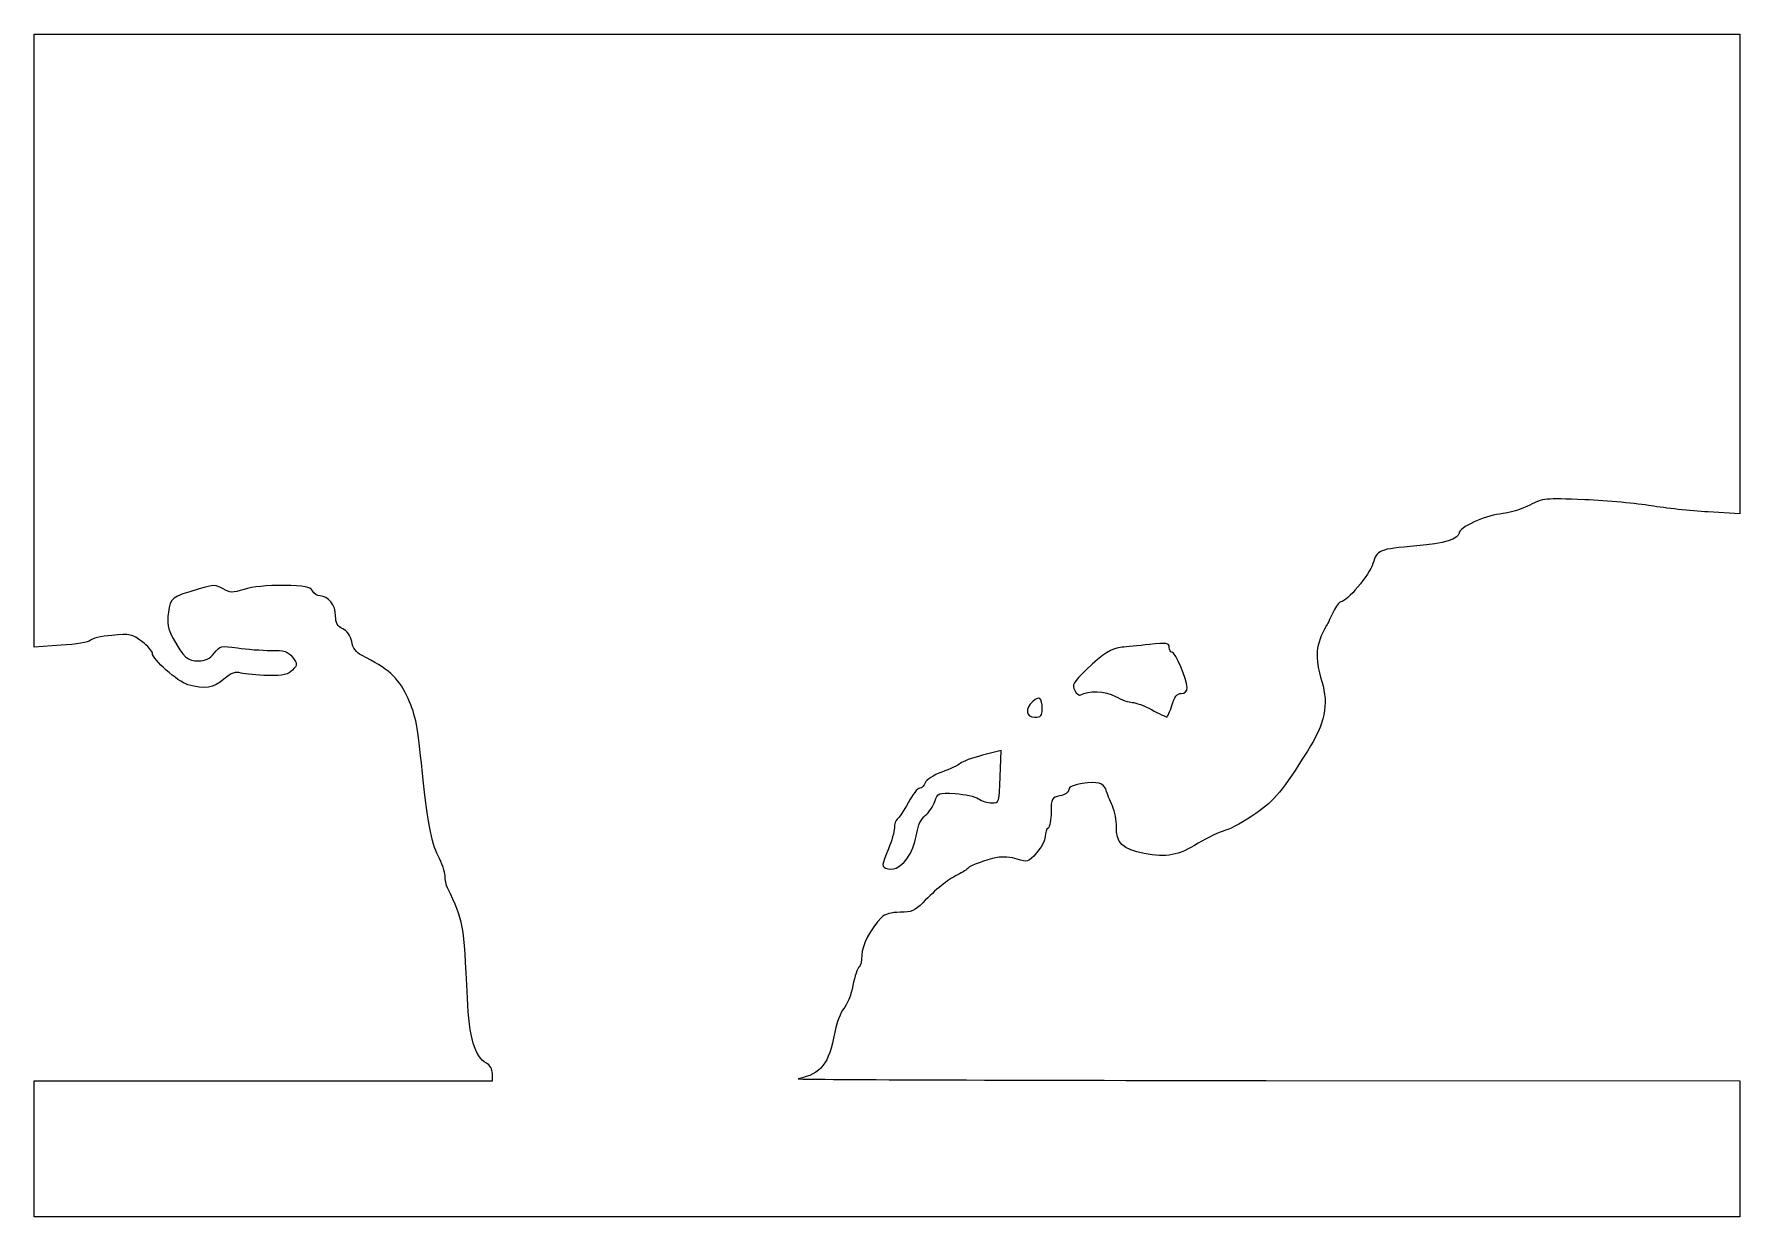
# Model space of a CAD drawing. Extents: x 42 to 504, y 496 to 816.
import ezdxf

# ---------------------------------------------------------------- set-up
doc = ezdxf.new("R2010")
doc.units = 0
doc.layers.add('Layer_1', color=7, linetype='CONTINUOUS')

msp = doc.modelspace()

# ---------------------------------------------------------------- linework, layer by layer
at = {"layer": 'Layer_1', "color": 7}
for points in [[(49.670962, 650.832892), (42.34525, 650.358276), (42.34525, 733.2767), (42.34525, 816.195116), (273.145248, 816.195116), (503.945248, 816.195116), (503.945248, 751.2955), (503.945248, 686.395884), (495.345248, 686.913124)], [(315.145248, 633.661772), (315.145248, 633.661772)], [(350.250728, 634.595108), (350.250728, 634.595108)], [(303.782144, 615.279156), (304.019048, 622.349756), (298.982144, 621.072436)], [(279.16512, 594.020108), (279.16512, 594.020108)], [(42.34525, 514.595108), (42.34525, 532.995108), (104.345248, 532.995108), (166.345248, 532.995108), (166.345248, 534.966964)], [(375.745248, 533.087908), (503.945248, 532.995108), (503.945248, 514.595108), (503.945248, 496.195108), (273.145248, 496.195108), (42.34525, 496.195108), (42.34525, 514.595108), (42.34525, 514.595108)]]:
    msp.add_lwpolyline(points, dxfattribs=at)
for points in [[(447.145248, 688.77474), (445.165248, 687.720636), (441.460336, 686.614092), (438.912112, 686.315756)], [(461.945248, 690.205988), (451.188712, 690.672092), (450.602704, 690.615428), (447.145248, 688.77474)], [(479.945248, 688.575532), (476.205248, 689.205364), (468.105248, 689.939076), (461.945248, 690.205988)], [(495.345248, 686.913124), (490.615248, 687.197612), (483.685248, 687.945692), (479.945248, 688.575532)], [(438.912112, 686.315756), (434.61872, 685.813124), (427.945248, 682.686428), (427.945248, 681.177516)], [(427.945248, 681.177516), (427.945248, 679.619084), (423.801584, 678.370236), (416.537072, 677.73922)], [(416.537072, 677.73922), (406.149752, 676.836972), (405.754192, 676.678148), (404.641032, 672.962756)], [(404.641032, 672.962756), (403.731504, 669.927004), (397.59904, 662.595108), (395.96944, 662.595108)], [(87.027224, 666.11282), (79.322874, 663.81658), (79.304322, 663.802428), (78.69789, 659.758476)], [(93.475904, 666.10882), (91.491216, 667.281204), (90.94948, 667.281516), (87.027224, 666.11282)], [(99.193928, 665.978596), (96.033056, 664.955324), (95.404384, 664.969628), (93.475904, 666.10882)], [(109.8196, 667.029388), (105.579608, 667.088668), (101.3224, 666.66766), (99.193928, 665.978596)], [(117.659352, 665.562812), (117.034544, 666.679276), (115.594448, 666.948676), (109.8196, 667.029388)], [(119.722008, 664.195108), (119.00852, 664.195108), (118.08032, 664.81058), (117.659352, 665.562812)], [(123.945248, 658.853972), (123.945248, 661.702764), (121.974552, 664.195108), (119.722008, 664.195108)], [(395.96944, 662.595108), (395.527944, 662.595108), (394.629128, 661.425116), (393.972064, 659.995108)], [(78.69789, 659.758476), (78.240138, 656.705956), (78.467322, 655.439676), (79.96137, 652.716092)], [(125.874232, 655.281908), (124.39164, 655.957428), (123.945248, 656.784044), (123.945248, 658.853972)], [(392.085672, 656.195108), (389.079968, 650.980964), (388.810648, 647.759188), (390.816, 641.00642)], [(393.972064, 659.995108), (393.315008, 658.565116), (392.466128, 656.855108), (392.085672, 656.195108)], [(57.528562, 652.168108), (57.236026, 651.69478), (53.700106, 651.093932), (49.670962, 650.832892)], [(63.378626, 653.525332), (60.453626, 653.252204), (57.821098, 652.641452), (57.528562, 652.168108)], [(71.521034, 651.86782), (68.903362, 653.86442), (68.307874, 653.985636), (63.378626, 653.525332)], [(74.34525, 648.720972), (74.34525, 649.266956), (73.074346, 650.683044), (71.521034, 651.86782)], [(79.96137, 652.716092), (82.731304, 647.666612), (83.930104, 646.59542), (86.811176, 646.59542)], [(128.286344, 651.827764), (127.974896, 653.4879), (127.11776, 654.715316), (125.874232, 655.281908)], [(130.957352, 648.149236), (129.492552, 648.887892), (128.609792, 650.103636), (128.286344, 651.827764)], [(344.145248, 651.042228), (341.175248, 650.72766), (337.845248, 650.395628), (336.745248, 650.304348)], [(349.545248, 650.304636), (349.545248, 651.4445), (348.845584, 651.540068), (344.145248, 651.042228)], [(83.980568, 640.184988), (81.106736, 641.009188), (74.34525, 646.999228), (74.34525, 648.720972)], [(86.811176, 646.59542), (88.687176, 646.59542), (89.899488, 647.193396), (91.088808, 648.705372)], [(91.088808, 648.705372), (92.6744, 650.721116), (92.9538, 650.784716), (97.346872, 650.12982)], [(97.346872, 650.12982), (99.875976, 649.752796), (103.945984, 649.453308), (106.391336, 649.4643)], [(106.391336, 649.4643), (110.146584, 649.48118), (111.05972, 649.189588), (112.268072, 647.587636)], [(112.268072, 647.587636), (113.631368, 645.780276), (113.632776, 645.618124), (112.297992, 644.143204)], [(143.086376, 637.38538), (140.83156, 642.148148), (138.164872, 644.514684), (130.957352, 648.149236)], [(336.745248, 650.304348), (333.897048, 650.068036), (331.69684, 648.680284), (327.083512, 644.210308)], [(350.246736, 648.995108), (349.86092, 648.995108), (349.545248, 649.584404), (349.545248, 650.304636)], [(354.345248, 639.446804), (354.345248, 641.580428), (351.162568, 648.995108), (350.246736, 648.995108)], [(93.717408, 641.657772), (90.923472, 639.252084), (88.507552, 638.88666), (83.980568, 640.184988)], [(98.345248, 643.337524), (96.789352, 643.791004), (95.761736, 643.418004), (93.717408, 641.657772)], [(105.621256, 642.675164), (102.719448, 642.718684), (99.445248, 643.016916), (98.345248, 643.337524)], [(112.297992, 644.143204), (111.1654, 642.891708), (109.887288, 642.610684), (105.621256, 642.675164)], [(327.083512, 644.210308), (323.527776, 640.765052), (323.14616, 640.088228), (323.931728, 638.620364)], [(147.154728, 618.995116), (146.00028, 630.109076), (145.534608, 632.2141), (143.086376, 637.38538)], [(315.145248, 633.661772), (315.145248, 636.677204), (314.385736, 637.279732), (312.610168, 635.672868)], [(323.931728, 638.620364), (324.42332, 637.701828), (325.157728, 637.155612), (325.563744, 637.406548)], [(325.563744, 637.406548), (327.638448, 638.688788), (332.148696, 638.489172), (334.94312, 636.991452)], [(350.250728, 634.595108), (350.945432, 636.913804), (351.64128, 637.795108), (352.77736, 637.795108)], [(352.77736, 637.795108), (353.828272, 637.795108), (354.345248, 638.339724), (354.345248, 639.446804)], [(390.816, 641.00642), (392.701744, 634.656436), (391.69672, 629.788588), (386.936872, 622.217908)], [(312.610168, 635.672868), (310.422544, 633.693092), (310.709984, 631.395108), (313.145248, 631.395108)], [(313.145248, 631.395108), (314.807992, 631.395108), (315.145248, 631.777332), (315.145248, 633.661772)], [(334.94312, 636.991452), (336.581256, 636.113468), (338.646888, 635.384972), (339.5334, 635.37258)], [(339.5334, 635.37258), (340.41992, 635.36018), (342.765248, 634.487484), (344.745248, 633.433244)], [(344.745248, 633.433244), (346.725248, 632.378988), (348.558264, 631.48914), (348.818616, 631.455772)], [(348.818616, 631.455772), (349.078968, 631.422412), (349.723424, 632.835116), (350.250728, 634.595108)], [(151.682912, 593.875964), (149.848904, 597.341572), (148.79896, 603.165924), (147.154728, 618.995116)], [(292.98148, 618.888484), (292.4514, 618.389836), (290.203312, 617.329404), (287.985712, 616.531964)], [(298.982144, 621.072436), (296.211856, 620.369908), (293.511552, 619.387124), (292.98148, 618.888484)], [(386.936872, 622.217908), (380.15412, 611.429732), (378.095528, 608.944028), (372.978104, 605.363036)], [(287.985712, 616.531964), (285.689216, 615.706156), (283.75652, 614.460764), (283.495576, 613.638596)], [(301.523256, 608.201828), (303.514944, 608.208228), (303.5488, 608.314532), (303.782144, 615.279156)], [(332.421792, 611.61326), (331.809344, 613.586068), (330.1146, 614.062164), (325.935424, 613.43546)], [(282.01848, 612.195108), (281.458064, 612.195108), (280.025888, 610.406196), (278.835872, 608.219756)], [(283.495576, 613.638596), (283.243592, 612.844676), (282.578904, 612.195108), (282.01848, 612.195108)], [(286.084688, 608.609012), (286.865416, 610.946876), (286.976952, 610.989332), (291.601104, 610.708996)], [(291.601104, 610.708996), (294.196872, 610.551628), (297.036312, 609.921636), (297.910968, 609.308996)], [(319.945248, 610.075116), (317.677256, 609.621516), (317.545248, 609.383204), (317.545248, 605.742332)], [(322.345248, 611.7261), (322.345248, 611.064996), (321.300192, 610.3461), (319.945248, 610.075116)], [(325.935424, 613.43546), (323.56224, 613.07958), (322.345248, 612.50014), (322.345248, 611.7261)], [(334.126216, 607.395108), (333.43092, 608.935116), (332.663936, 610.833276), (332.421792, 611.61326)], [(278.835872, 608.219756), (277.645864, 606.033308), (276.328648, 604.03206), (275.908736, 603.77254)], [(281.215424, 599.984236), (281.539696, 602.14662), (282.392288, 603.94526), (283.509656, 604.824196)], [(283.509656, 604.824196), (284.487664, 605.593492), (285.646424, 607.29666), (286.084688, 608.609012)], [(297.910968, 609.308996), (298.785624, 608.696364), (300.411152, 608.19814), (301.523256, 608.201828)], [(317.545248, 605.742332), (317.545248, 603.6233), (317.185248, 601.667052), (316.745248, 601.395116)], [(335.21752, 601.745852), (335.312592, 603.31294), (334.821504, 605.855108), (334.126216, 607.395108)], [(372.978104, 605.363036), (369.990032, 603.272092), (366.285248, 601.217932), (364.745248, 600.79826)], [(275.145248, 601.41422), (275.145248, 600.376668), (274.425248, 597.848068), (273.545248, 595.795108)], [(275.908736, 603.77254), (275.488816, 603.51302), (275.145248, 602.451772), (275.145248, 601.41422)], [(316.745248, 601.395116), (316.305248, 601.12318), (315.945248, 600.086772), (315.945248, 599.091988)], [(342.729984, 594.51566), (337.005624, 595.55646), (334.961384, 597.523876), (335.21752, 601.745852)], [(364.745248, 600.79826), (363.205248, 600.37858), (359.88296, 598.789812), (357.362376, 597.267644)], [(273.545248, 595.795108), (271.5914, 591.236972), (271.575104, 590.796708), (273.345248, 590.393644)], [(279.16512, 594.020108), (280.00896, 595.4077), (280.9316, 598.091548), (281.215424, 599.984236)], [(315.945248, 599.091988), (315.945248, 598.097204), (314.890712, 596.102132), (313.601824, 594.658492)], [(357.362376, 597.267644), (351.805464, 593.911852), (348.97688, 593.379876), (342.729984, 594.51566)], [(153.545248, 588.4651), (153.545248, 589.50554), (152.707192, 591.940428), (151.682912, 593.875964)], [(273.345248, 590.393644), (275.417784, 589.921724), (277.438464, 591.180844), (279.16512, 594.020108)], [(302.94248, 593.408044), (299.797072, 592.786796), (295.693496, 591.28378), (295.145248, 590.552156)], [(308.399056, 592.977348), (306.826416, 593.496372), (304.370952, 593.69018), (302.94248, 593.408044)], [(313.601824, 594.658492), (311.36272, 592.150532), (311.13112, 592.075692), (308.399056, 592.977348)], [(154.219088, 585.184252), (153.848472, 585.948284), (153.545248, 587.424668), (153.545248, 588.4651)], [(292.252288, 588.741548), (289.37208, 587.266396), (286.403376, 584.881836), (282.857208, 581.195108)], [(295.145248, 590.552156), (294.925248, 590.258564), (293.623416, 589.443788), (292.252288, 588.741548)], [(159.587912, 555.395108), (158.647904, 575.868852), (158.594784, 576.163588), (154.219088, 585.184252)], [(271.665568, 577.195108), (268.7202, 574.162276), (266.345248, 569.614292), (266.345248, 567.006804)], [(276.69076, 578.595108), (274.251032, 578.595108), (272.570504, 578.126924), (271.665568, 577.195108)], [(282.857208, 581.195108), (280.749576, 579.00394), (279.779936, 578.595108), (276.69076, 578.595108)], [(265.599072, 563.82838), (265.188672, 563.57474), (264.432456, 561.303484), (263.918584, 558.781164)], [(266.345248, 567.006804), (266.345248, 565.512308), (266.009472, 564.08202), (265.599072, 563.82838)], [(263.918584, 558.781164), (263.40472, 556.258836), (262.294064, 553.445068), (261.450472, 552.52834)], [(164.733048, 537.801636), (161.597424, 539.479772), (160.080472, 544.666908), (159.587912, 555.395108)], [(261.450472, 552.52834), (260.606872, 551.611612), (259.512, 548.731612), (259.017408, 546.12834)], [(259.017408, 546.12834), (257.370136, 537.457876), (255.409056, 534.957676), (249.145248, 533.542268)], [(166.345248, 534.966964), (166.345248, 536.12502), (165.679888, 537.294908), (164.733048, 537.801636)], [(249.145248, 533.542268), (248.265248, 533.343412), (305.235248, 533.138948), (375.745248, 533.087908)]]:
    msp.add_open_spline(points, degree=3, dxfattribs=at)

doc.saveas('drawing.dxf')
